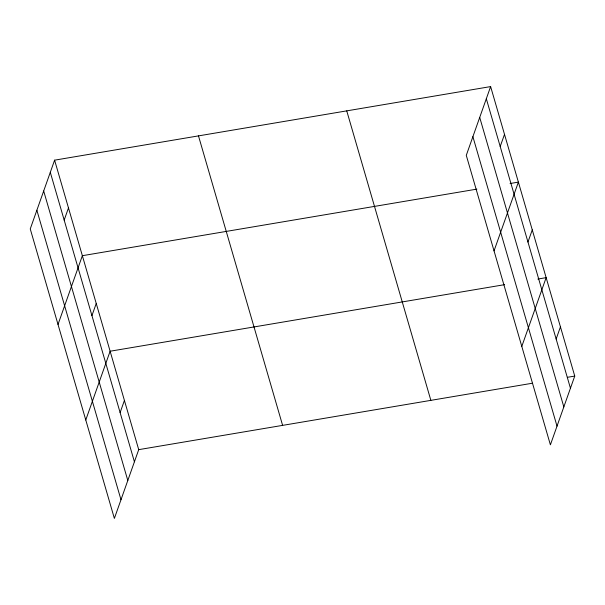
<?xml version="1.0" encoding="UTF-8"?>
<svg xmlns="http://www.w3.org/2000/svg" width="605" height="605" viewBox="0 0 605 605"><rect width="100%" height="100%" fill="white"/><g stroke="black" fill="none" stroke-linecap="round" stroke-linejoin="round"><path stroke-width="0.91" d="M54.601 160.166L30.25 228.924L114.375 518.409L138.719 449.651L54.601 160.166L490.625 86.591L574.75 376.076L550.399 444.834L466.281 155.349L490.625 86.591M64.175 220.084L68.478 207.931M58.012 324.454L82.356 255.696L476.884 189.123M91.937 315.613L96.24 303.46M85.774 419.983L110.118 351.225L504.638 284.652M120.115 412.595L124.418 400.442M500.206 146.508L504.51 134.355M494.035 250.878L518.387 182.12L510.083 183.519M527.961 242.038L532.271 229.885M521.797 346.408L546.149 277.65L537.845 279.049M556.146 339.019L560.449 326.859M138.719 449.651L532.324 383.237M567.369 377.316L574.75 376.076M486.322 98.744L570.447 388.228M479.712 117.423L563.83 406.908M472.891 136.669L557.016 426.154M346.741 110.874L430.858 400.351M198.485 135.883L282.611 425.368M50.298 172.319L134.416 461.804M43.681 190.999L127.806 480.483M36.867 210.245L120.985 499.73"/></g></svg>
